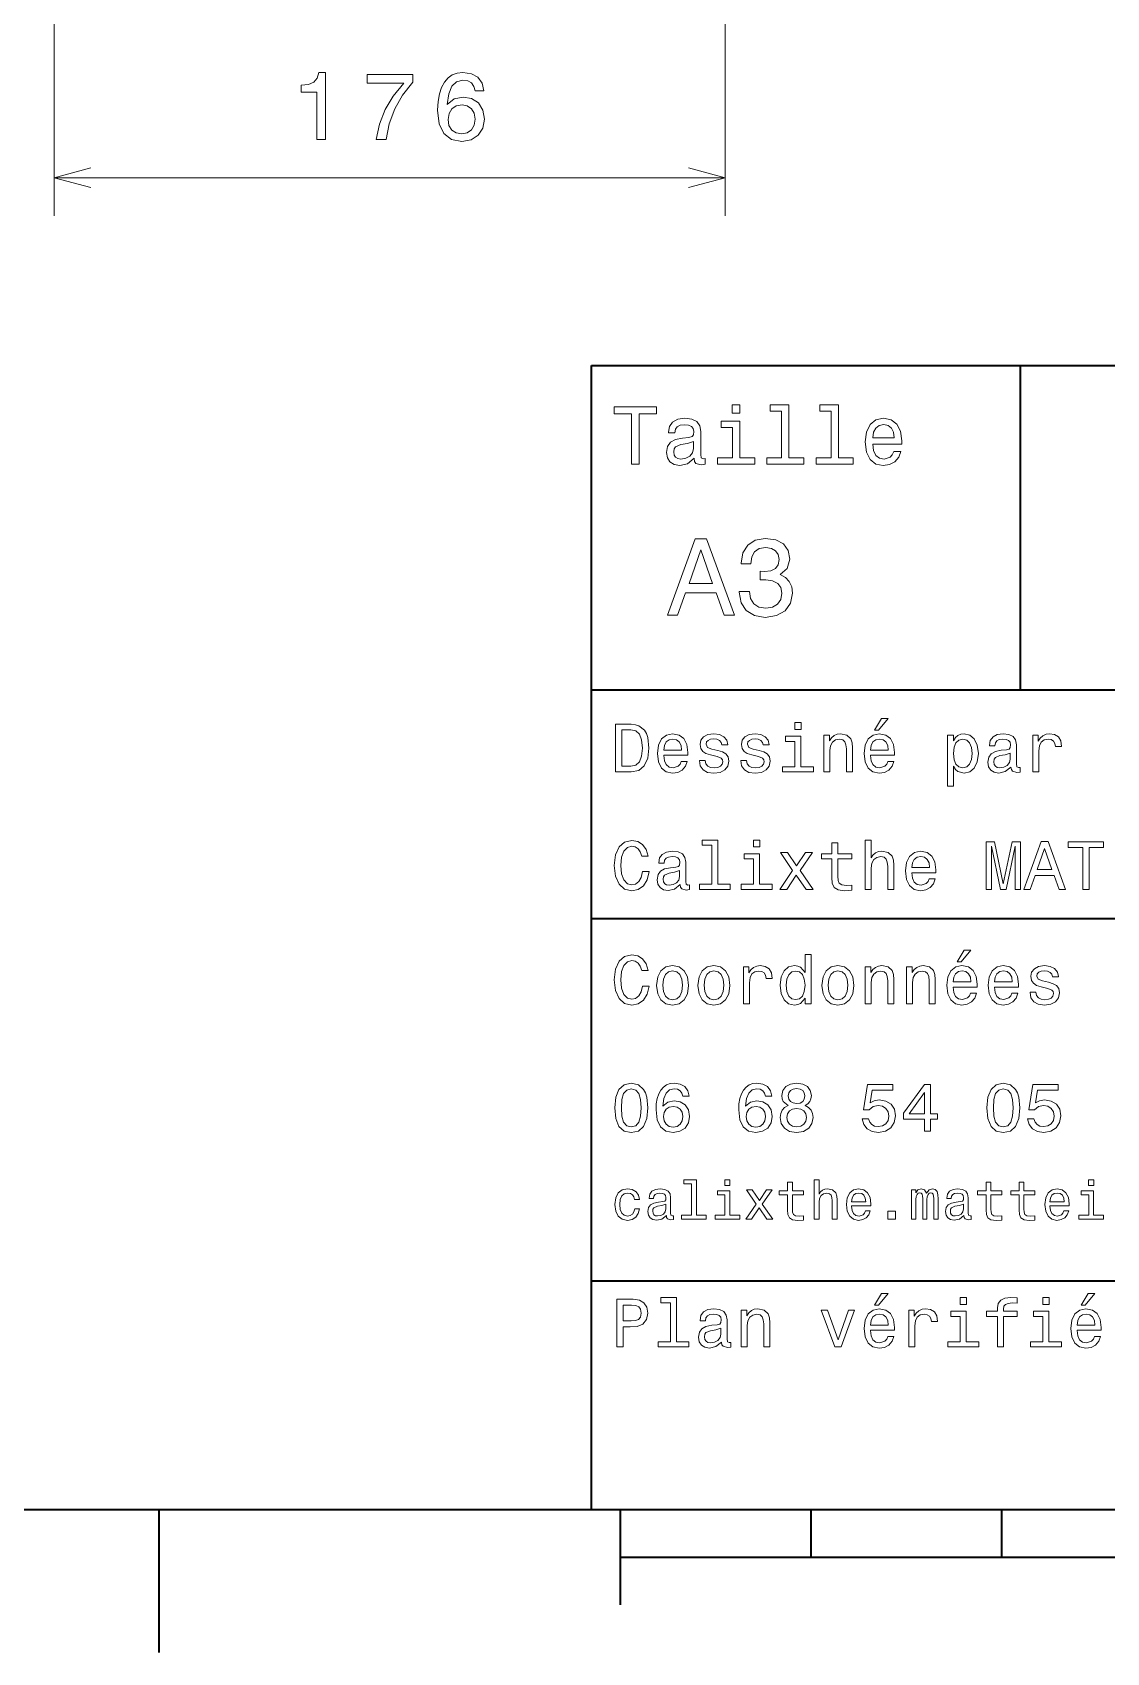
# Model space of a CAD drawing. Extents: x 0 to 297, y 0 to 420.
# Drawn here: x 67.7 to 124, y 2.5 to 87.5 of the extents above; entities that cross this region are included whole.
import ezdxf

# ---------------------------------------------------------------- set-up
doc = ezdxf.new("R2010")
doc.units = 0

msp = doc.modelspace()

# ---------------------------------------------------------------- linework, layer by layer
at = {"color": 7, "lineweight": 13}
for p, q in [((104.012192, 151.8918), (104.012192, 77.854385)), ((68.803772, 149.400085), (68.803772, 77.854385)), ((104.012192, 79.854385), (68.803772, 79.854385))]:
    msp.add_line(p, q, dxfattribs=at)
at = {"color": 7, "lineweight": 35}
for p, q in [((97, 10), (97, 70)), ((97, 70), (287, 70)), ((97, 53), (162, 53)), ((97, 41), (162, 41)), ((97, 22), (162, 22)), ((10, 10), (287, 10)), ((97, 10), (287, 10)), ((98.5, 7.5), (198.5, 7.5))]:
    msp.add_line(p, q, dxfattribs=at)
at = {"color": 7, "lineweight": 35, "ltscale": 0.425}
msp.add_line((119.5, 53), (119.5, 70), dxfattribs=at)
at = {"color": 7, "lineweight": 35, "ltscale": 0.1875}
msp.add_line((74.300003, 10), (74.300003, 2.5), dxfattribs=at)
at = {"color": 7, "lineweight": 35, "ltscale": 0.125}
msp.add_line((98.5, 10), (98.5, 5), dxfattribs=at)
at = {"color": 7, "lineweight": 35, "ltscale": 0.0625}
for p, q in [((108.5, 10), (108.5, 7.5)), ((118.5, 10), (118.5, 7.5))]:
    msp.add_line(p, q, dxfattribs=at)
at = {"color": 7, "lineweight": 13}
for points in [[(82.581184, 81.854385), (83.040115, 81.854385), (83.040115, 85.379601), (82.697182, 85.379601), (82.6064, 85.07196), (82.424843, 84.865196), (82.147469, 84.744156), (81.764183, 84.703812), (81.764183, 84.345741), (82.581184, 84.345741)], [(85.706978, 81.854385), (86.216347, 81.854385), (86.382767, 82.686516), (86.675278, 83.463173), (87.088821, 84.184349), (87.628448, 84.860146), (87.628448, 85.27874), (85.227867, 85.27874), (85.227867, 84.819801), (87.144295, 84.819801), (86.589539, 84.138969), (86.170952, 83.427872), (85.878448, 82.671387)], [(91.354385, 84.411301), (91.25856, 84.819801), (91.036659, 85.122398), (90.693718, 85.314041), (90.249916, 85.379601), (89.95237, 85.344292), (89.69516, 85.248474), (89.468216, 85.092133), (89.276573, 84.870232), (89.125275, 84.592857), (89.01432, 84.254959), (88.943718, 83.856544), (88.923546, 83.4077), (89.004234, 82.691559), (89.251358, 82.172112), (89.649773, 81.859428), (90.194443, 81.753517), (90.683632, 81.844292), (91.056831, 82.081329), (91.298904, 82.454529), (91.384644, 82.928589), (91.298904, 83.4077), (91.066917, 83.775856), (90.708847, 84.007843), (90.265045, 84.088531), (89.785942, 83.987663), (89.427872, 83.700203), (89.503517, 84.254959), (89.664902, 84.653374), (89.912018, 84.890404), (90.254959, 84.9711), (90.507118, 84.930748), (90.698761, 84.824844), (90.824844, 84.648331), (90.890404, 84.411301)], [(90.895447, 82.923546), (90.839973, 82.605827), (90.698761, 82.363754), (90.471817, 82.202362), (90.1894, 82.151939), (89.891846, 82.202362), (89.664902, 82.358704), (89.518646, 82.600784), (89.473259, 82.91851), (89.523689, 83.231186), (89.664902, 83.468216), (89.896889, 83.619514), (90.209572, 83.674988), (90.481903, 83.619514), (90.698761, 83.473259), (90.839973, 83.236229)], [(99.102303, 64.837173), (99.5, 64.837173), (99.5, 67.47406), (100.407784, 67.47406), (100.407784, 67.837173), (98.190201, 67.837173), (98.190201, 67.47406), (99.102303, 67.47406)], [(102.387611, 65.139771), (102.387611, 65.126801), (102.409225, 64.979828), (102.47406, 64.876076), (102.746399, 64.793945), (102.958214, 64.828529), (102.958214, 65.122475), (102.867432, 65.109505), (102.746399, 65.165703), (102.724785, 65.338615), (102.724785, 66.540344), (102.672913, 66.84726), (102.521614, 67.0634), (102.257927, 67.193085), (101.886169, 67.240631), (101.523056, 67.188759), (101.255043, 67.041786), (101.086456, 66.812675), (101.030258, 66.510086), (101.030258, 66.484146), (101.371758, 66.484146), (101.402016, 66.665703), (101.497116, 66.795387), (101.65274, 66.873199), (101.873199, 66.903458), (102.085014, 66.881844), (102.236313, 66.817001), (102.327087, 66.704605), (102.357346, 66.548988), (102.340057, 66.367432), (102.270897, 66.276657), (102.097984, 66.233429), (101.773773, 66.198845), (101.402016, 66.121033), (101.138329, 65.982704), (100.982712, 65.766571), (100.935158, 65.446686), (100.978386, 65.161385), (101.112389, 64.949562), (101.328529, 64.815559), (101.626801, 64.768013), (102.028816, 64.858788)], [(104.786743, 67.940918), (104.384727, 67.940918), (104.384727, 67.508644), (104.786743, 67.508644)], [(106.969742, 67.621033), (106.969742, 65.157059), (106.187317, 65.157059), (106.187317, 64.837173), (108.128242, 64.837173), (108.128242, 65.157059), (107.350143, 65.157059), (107.350143, 67.940918), (106.373199, 67.940918), (106.373199, 67.621033)], [(109.572044, 67.621033), (109.572044, 65.157059), (108.789627, 65.157059), (108.789627, 64.837173), (110.730545, 64.837173), (110.730545, 65.157059), (109.952454, 65.157059), (109.952454, 67.940918), (108.975502, 67.940918), (108.975502, 67.621033)], [(111.750717, 65.887604), (113.272339, 65.887604), (113.276657, 66.064842), (113.207497, 66.561958), (113.017288, 66.933716), (112.714699, 67.158501), (112.312683, 67.240631), (111.919312, 67.154175), (111.616714, 66.912102), (111.422188, 66.51873), (111.353027, 66), (111.41787, 65.4683), (111.612396, 65.079247), (111.91066, 64.837173), (112.299713, 64.755043), (112.636887, 64.811234), (112.913544, 64.958214), (113.116714, 65.191643), (113.233429, 65.502876), (112.857346, 65.502876), (112.779541, 65.329971), (112.667145, 65.200287), (112.34726, 65.096542), (112.100868, 65.144089), (111.914986, 65.295387), (111.793945, 65.541786), (111.750717, 65.874634)], [(104.773773, 65.157059), (104.773773, 67.080688), (103.796829, 67.080688), (103.796829, 66.756485), (104.393372, 66.756485), (104.393372, 65.157059), (103.615273, 65.157059), (103.615273, 64.837173), (105.560516, 64.837173), (105.560516, 65.157059)], [(111.750717, 66.207489), (111.798271, 66.50576), (111.914986, 66.726219), (112.092216, 66.860229), (112.325653, 66.907776), (112.554756, 66.860229), (112.731987, 66.726219), (112.840057, 66.50576), (112.878967, 66.207489)], [(102.344383, 65.649857), (102.292511, 65.425072), (102.154182, 65.252159), (101.946686, 65.139771), (101.691643, 65.100861), (101.527374, 65.122475), (101.41066, 65.191643), (101.337173, 65.312675), (101.315559, 65.481262), (101.332855, 65.632561), (101.402016, 65.740631), (101.678673, 65.861671), (102.028816, 65.913544), (102.344383, 66.017288)], [(100.982712, 56.9049), (101.51297, 56.9049), (101.933716, 58.080692), (103.530258, 58.080692), (103.951012, 56.9049), (104.492798, 56.9049), (103.028816, 60.910664), (102.440926, 60.910664)], [(104.752159, 58.161385), (104.752159, 58.121037), (104.844383, 57.567722), (105.115273, 57.152737), (105.541786, 56.887608), (106.106628, 56.789627), (106.706055, 56.887608), (107.155617, 57.141212), (107.443802, 57.54467), (107.547546, 58.0634), (107.501442, 58.403458), (107.374641, 58.680115), (107.167145, 58.893372), (106.890488, 59.048992), (107.265129, 59.360229), (107.397697, 59.855907), (107.311241, 60.305477), (107.0634, 60.645535), (106.659943, 60.858791), (106.106628, 60.933716), (105.587898, 60.841499), (105.190201, 60.587898), (104.930832, 60.184437), (104.844383, 59.648415), (104.844383, 59.60807), (105.357346, 59.60807), (105.403458, 59.976944), (105.553314, 60.242077), (105.795387, 60.403458), (106.135445, 60.461094), (106.435158, 60.414986), (106.654175, 60.293949), (106.786743, 60.097984), (106.838615, 59.832855), (106.786743, 59.550434), (106.648415, 59.360229), (106.406342, 59.244957), (106.077812, 59.210377), (105.853027, 59.216141), (105.853027, 58.760807), (106.135445, 58.772335), (106.498558, 58.720463), (106.769455, 58.582134), (106.930832, 58.357349), (106.988472, 58.0634), (106.925072, 57.729107), (106.757927, 57.48127), (106.492798, 57.325649), (106.141212, 57.273777), (105.778099, 57.331413), (105.51297, 57.504322), (105.345825, 57.780979), (105.282417, 58.161385)], [(102.118156, 58.570606), (102.734871, 60.334293), (103.351585, 58.570606)], [(99.080688, 51.190563), (98.248558, 51.190563), (98.248558, 48.690563), (99.080688, 48.690563), (99.473343, 48.769814), (99.765129, 49.011169), (99.945244, 49.40382), (100.010086, 49.940563), (99.952446, 50.488113), (99.880402, 50.70425), (99.779541, 50.877163), (99.487755, 51.111313), (99.296829, 51.168949)], [(107.992798, 51.27702), (107.657784, 51.27702), (107.657784, 50.916786), (107.992798, 50.916786)], [(111.84726, 50.88797), (112.059799, 50.88797), (112.560516, 51.500362), (112.207489, 51.500362)], [(99.055473, 50.891571), (99.329254, 50.837536), (99.516571, 50.671829), (99.628242, 50.376442), (99.664268, 49.940563), (99.624641, 49.519093), (99.51297, 49.223705), (99.322044, 49.047192), (99.055473, 48.989555), (98.583572, 48.989555), (98.583572, 50.891571)], [(100.784584, 49.565922), (102.052597, 49.565922), (102.056198, 49.713619), (101.998558, 50.127884), (101.840057, 50.437683), (101.587898, 50.625), (101.252884, 50.693443), (100.925072, 50.621399), (100.672913, 50.41967), (100.510803, 50.091862), (100.453171, 49.659584), (100.507202, 49.216499), (100.669312, 48.892292), (100.91787, 48.690563), (101.242073, 48.62212), (101.523056, 48.668949), (101.753601, 48.791428), (101.922913, 48.98595), (102.020172, 49.245319), (101.706772, 49.245319), (101.64193, 49.101227), (101.548271, 48.993156), (101.2817, 48.9067), (101.07637, 48.946327), (100.921471, 49.072407), (100.820602, 49.27774), (100.784584, 49.555115)], [(100.784584, 49.832493), (100.824211, 50.081055), (100.921471, 50.264771), (101.069168, 50.376442), (101.263687, 50.416069), (101.454613, 50.376442), (101.602303, 50.264771), (101.69236, 50.081055), (101.724785, 49.832493)], [(103.623199, 49.818085), (103.317001, 49.890129), (103.090057, 49.972984), (103.014412, 50.142292), (103.036026, 50.261169), (103.111671, 50.347622), (103.234146, 50.401657), (103.41066, 50.423271), (103.579971, 50.401657), (103.713257, 50.336815), (103.799713, 50.239555), (103.835732, 50.109871), (104.145531, 50.109871), (104.145531, 50.117077), (104.091499, 50.351227), (103.943802, 50.534943), (103.713257, 50.650219), (103.41066, 50.693443), (103.104469, 50.650219), (102.881126, 50.531342), (102.740631, 50.354828), (102.697403, 50.131485), (102.729828, 49.915348), (102.830688, 49.76405), (102.996399, 49.655983), (103.237755, 49.580334), (103.590775, 49.493877), (103.806915, 49.40382), (103.864555, 49.331772), (103.886169, 49.223705), (103.853745, 49.09042), (103.767288, 48.989555), (103.626801, 48.924713), (103.439484, 48.903099), (103.241356, 48.924713), (103.09726, 49.000362), (103, 49.122841), (102.960373, 49.292149), (102.654175, 49.292149), (102.704613, 49.003963), (102.852303, 48.795029), (103.086456, 48.668949), (103.41066, 48.62212), (103.749283, 48.668949), (103.997841, 48.795029), (104.149139, 48.996758), (104.203171, 49.259727), (104.163544, 49.486671), (104.051872, 49.641571), (103.868156, 49.742435)], [(105.791786, 49.818085), (105.485588, 49.890129), (105.258644, 49.972984), (105.182999, 50.142292), (105.204613, 50.261169), (105.280258, 50.347622), (105.40274, 50.401657), (105.579254, 50.423271), (105.748558, 50.401657), (105.881844, 50.336815), (105.9683, 50.239555), (106.004326, 50.109871), (106.314117, 50.109871), (106.314117, 50.117077), (106.260086, 50.351227), (106.112396, 50.534943), (105.881844, 50.650219), (105.579254, 50.693443), (105.273056, 50.650219), (105.049713, 50.531342), (104.909225, 50.354828), (104.865997, 50.131485), (104.898415, 49.915348), (104.999283, 49.76405), (105.164986, 49.655983), (105.406342, 49.580334), (105.759369, 49.493877), (105.975502, 49.40382), (106.033142, 49.331772), (106.054756, 49.223705), (106.022339, 49.09042), (105.935883, 48.989555), (105.795387, 48.924713), (105.60807, 48.903099), (105.409943, 48.924713), (105.265854, 49.000362), (105.168587, 49.122841), (105.12896, 49.292149), (104.822769, 49.292149), (104.873199, 49.003963), (105.020897, 48.795029), (105.255043, 48.668949), (105.579254, 48.62212), (105.91787, 48.668949), (106.166428, 48.795029), (106.317726, 48.996758), (106.371758, 49.259727), (106.33213, 49.486671), (106.220459, 49.641571), (106.036743, 49.742435)], [(107.981987, 48.957134), (107.981987, 50.560158), (107.16787, 50.560158), (107.16787, 50.289986), (107.664986, 50.289986), (107.664986, 48.957134), (107.016571, 48.957134), (107.016571, 48.690563), (108.637611, 48.690563), (108.637611, 48.957134)], [(109.181557, 48.690563), (109.498558, 48.690563), (109.498558, 49.807278), (109.530983, 50.063042), (109.635445, 50.250362), (109.797546, 50.365635), (110.013687, 50.408863), (110.1866, 50.372841), (110.29467, 50.275578), (110.348701, 50.113472), (110.366714, 49.897335), (110.366714, 48.690563), (110.683716, 48.690563), (110.683716, 49.962177), (110.669312, 50.217941), (110.604469, 50.430477), (110.39193, 50.625), (110.060516, 50.693443), (109.876801, 50.668228), (109.721901, 50.599785), (109.588615, 50.484512), (109.484146, 50.329613), (109.484146, 50.625), (109.181557, 50.625)], [(111.627518, 49.565922), (112.895531, 49.565922), (112.899132, 49.713619), (112.841499, 50.127884), (112.682999, 50.437683), (112.430832, 50.625), (112.095825, 50.693443), (111.768013, 50.621399), (111.515854, 50.41967), (111.353745, 50.091862), (111.296112, 49.659584), (111.350143, 49.216499), (111.512245, 48.892292), (111.760803, 48.690563), (112.085014, 48.62212), (112.365997, 48.668949), (112.596542, 48.791428), (112.765854, 48.98595), (112.863113, 49.245319), (112.549713, 49.245319), (112.484871, 49.101227), (112.391212, 48.993156), (112.124641, 48.9067), (111.919312, 48.946327), (111.764412, 49.072407), (111.663544, 49.27774), (111.627518, 49.555115)], [(111.627518, 49.832493), (111.667145, 50.081055), (111.764412, 50.264771), (111.912102, 50.376442), (112.106628, 50.416069), (112.297546, 50.376442), (112.445244, 50.264771), (112.535301, 50.081055), (112.567726, 49.832493)], [(115.986313, 50.326012), (115.986313, 50.625), (115.669312, 50.625), (115.669312, 47.941284), (115.986313, 47.941284), (115.986313, 48.98595), (116.097984, 48.816643), (116.22406, 48.704971), (116.541069, 48.62212), (116.843658, 48.690563), (117.081413, 48.895893), (117.236313, 49.2201), (117.293945, 49.659584), (117.236313, 50.095463), (117.081413, 50.41967), (116.843658, 50.621399), (116.541069, 50.693443), (116.368156, 50.671829), (116.220459, 50.603386), (116.094383, 50.488113)], [(116.48703, 48.9067), (116.274498, 48.953533), (116.119598, 49.097622), (116.022339, 49.331772), (115.989914, 49.659584), (116.022339, 49.983791), (116.119598, 50.217941), (116.274498, 50.358429), (116.48703, 50.408863), (116.681557, 50.358429), (116.836456, 50.21434), (116.933716, 49.98019), (116.969742, 49.659584), (116.933716, 49.335377), (116.836456, 49.097622), (116.681557, 48.953533)], [(119.005043, 48.942726), (119.005043, 48.931919), (119.023056, 48.809441), (119.077087, 48.722984), (119.304031, 48.654541), (119.480545, 48.683357), (119.480545, 48.928314), (119.4049, 48.917507), (119.304031, 48.96434), (119.286026, 49.108429), (119.286026, 50.109871), (119.242798, 50.365635), (119.116714, 50.54575), (118.896973, 50.65382), (118.587173, 50.693443), (118.284584, 50.650219), (118.061241, 50.52774), (117.920746, 50.336815), (117.873917, 50.084656), (117.873917, 50.063042), (118.158501, 50.063042), (118.183716, 50.21434), (118.26297, 50.322407), (118.392654, 50.387249), (118.57637, 50.412464), (118.752884, 50.394455), (118.878967, 50.34042), (118.954613, 50.246758), (118.979828, 50.117077), (118.965416, 49.965778), (118.907784, 49.890129), (118.763687, 49.854107), (118.493515, 49.825291), (118.183716, 49.760448), (117.963974, 49.645176), (117.834297, 49.465057), (117.79467, 49.19849), (117.830688, 48.960735), (117.942368, 48.784222), (118.122482, 48.67255), (118.37104, 48.632927), (118.706055, 48.708576)], [(120.143372, 48.690563), (120.460373, 48.690563), (120.460373, 49.796471), (120.492798, 50.063042), (120.590057, 50.253963), (120.748558, 50.369236), (120.961098, 50.408863), (121.119598, 50.383648), (121.238472, 50.3116), (121.310516, 50.189121), (121.335739, 50.023415), (121.656342, 50.023415), (121.613113, 50.315205), (121.49424, 50.524136), (121.296112, 50.650219), (121.02594, 50.693443), (120.842224, 50.664627), (120.683716, 50.592579), (120.543228, 50.4701), (120.431557, 50.304398), (120.431557, 50.625), (120.143372, 50.625)], [(118.969025, 49.367798), (118.925797, 49.180477), (118.810516, 49.036385), (118.637611, 48.942726), (118.425072, 48.910305), (118.288185, 48.928314), (118.190926, 48.98595), (118.129684, 49.086815), (118.111671, 49.227306), (118.126083, 49.353386), (118.183716, 49.443443), (118.414268, 49.544312), (118.706055, 49.587536), (118.969025, 49.673992)], [(99.66787, 43.460373), (99.595818, 43.15778), (99.476944, 42.941643), (99.311241, 42.808357), (99.116714, 42.765129), (98.882568, 42.829971), (98.698845, 43.024494), (98.57637, 43.341499), (98.536743, 43.780979), (98.57637, 44.216858), (98.695244, 44.537464), (98.87896, 44.731987), (99.116714, 44.80043), (99.289627, 44.764408), (99.437317, 44.663544), (99.552597, 44.501442), (99.631844, 44.278099), (99.97406, 44.278099), (99.865997, 44.620316), (99.678673, 44.879681), (99.422913, 45.041786), (99.116714, 45.099422), (98.734871, 45.009365), (98.443085, 44.757202), (98.25576, 44.342937), (98.190926, 43.780979), (98.25576, 43.219021), (98.443085, 42.804756), (98.734871, 42.548992), (99.116714, 42.462536), (99.451729, 42.530979), (99.721901, 42.721901), (99.912827, 43.035301), (100.013687, 43.460373)], [(103.306198, 44.850864), (103.306198, 42.79755), (102.654175, 42.79755), (102.654175, 42.530979), (104.271614, 42.530979), (104.271614, 42.79755), (103.623199, 42.79755), (103.623199, 45.117435), (102.809074, 45.117435), (102.809074, 44.850864)], [(105.824211, 45.117435), (105.489197, 45.117435), (105.489197, 44.757202), (105.824211, 44.757202)], [(111.350143, 42.530979), (111.667145, 42.530979), (111.667145, 43.647694), (111.69957, 43.903458), (111.804031, 44.090778), (111.966141, 44.206051), (112.182274, 44.249279), (112.355186, 44.213257), (112.463257, 44.115993), (112.517288, 43.953888), (112.535301, 43.737751), (112.535301, 42.530979), (112.852303, 42.530979), (112.852303, 43.802593), (112.837898, 44.058357), (112.773056, 44.270893), (112.560516, 44.465416), (112.229103, 44.533859), (112.048988, 44.508644), (111.894089, 44.440201), (111.764412, 44.33213), (111.667145, 44.184437), (111.667145, 45.117435), (111.350143, 45.117435)], [(101.656342, 42.783142), (101.656342, 42.772335), (101.674355, 42.649857), (101.728386, 42.5634), (101.95533, 42.494957), (102.131844, 42.523773), (102.131844, 42.76873), (102.056198, 42.757923), (101.95533, 42.804756), (101.937317, 42.948845), (101.937317, 43.950287), (101.894089, 44.206051), (101.768013, 44.386166), (101.548271, 44.494236), (101.238472, 44.533859), (100.935883, 44.490635), (100.71254, 44.368156), (100.572044, 44.177231), (100.525215, 43.925072), (100.525215, 43.903458), (100.809799, 43.903458), (100.835014, 44.054756), (100.914268, 44.162823), (101.043945, 44.227665), (101.227669, 44.25288), (101.404175, 44.234871), (101.530258, 44.180836), (101.605911, 44.087173), (101.631126, 43.957493), (101.616714, 43.806194), (101.559074, 43.730545), (101.414986, 43.694523), (101.144814, 43.665707), (100.835014, 43.600864), (100.615273, 43.485592), (100.485588, 43.305473), (100.445969, 43.038906), (100.481987, 42.801151), (100.593658, 42.624638), (100.773773, 42.512966), (101.022331, 42.473343), (101.357346, 42.548992)], [(105.8134, 42.79755), (105.8134, 44.400574), (104.999283, 44.400574), (104.999283, 44.130402), (105.496399, 44.130402), (105.496399, 42.79755), (104.847984, 42.79755), (104.847984, 42.530979), (106.469025, 42.530979), (106.469025, 42.79755)], [(107.243515, 42.530979), (107.740631, 43.283859), (108.252159, 42.530979), (108.634003, 42.530979), (107.94236, 43.528816), (108.594383, 44.465416), (108.226944, 44.465416), (107.755043, 43.762966), (107.283142, 44.465416), (106.908501, 44.465416), (107.549713, 43.525215), (106.872482, 42.530979)], [(109.606628, 44.130402), (109.606628, 43.161381), (109.628242, 42.84798), (109.729111, 42.631844), (109.930832, 42.505764), (110.273056, 42.462536), (110.647697, 42.480545), (110.647697, 42.754322), (110.373917, 42.732708), (110.125359, 42.761528), (109.992073, 42.851585), (109.934441, 43.00288), (109.92363, 43.215416), (109.92363, 44.130402), (110.647697, 44.130402), (110.647697, 44.400574), (109.92363, 44.400574), (109.92363, 44.966137), (109.606628, 44.966137), (109.606628, 44.400574), (109.059074, 44.400574), (109.059074, 44.130402)], [(113.796112, 43.406338), (115.064117, 43.406338), (115.067719, 43.554035), (115.010086, 43.9683), (114.851585, 44.278099), (114.599426, 44.465416), (114.264404, 44.533859), (113.9366, 44.461815), (113.684441, 44.260086), (113.522331, 43.932278), (113.464699, 43.5), (113.51873, 43.056915), (113.680832, 42.732708), (113.929398, 42.530979), (114.253601, 42.462536), (114.534584, 42.509365), (114.765129, 42.631844), (114.934433, 42.826366), (115.0317, 43.085735), (114.7183, 43.085735), (114.653458, 42.941643), (114.559799, 42.833572), (114.293228, 42.747116), (114.087898, 42.786743), (113.932999, 42.912823), (113.83213, 43.118156), (113.796112, 43.395531)], [(113.796112, 43.672909), (113.835732, 43.921471), (113.932999, 44.105186), (114.080688, 44.216858), (114.275215, 44.256485), (114.466141, 44.216858), (114.613831, 44.105186), (114.703888, 43.921471), (114.736313, 43.672909)], [(117.701012, 42.530979), (117.978386, 42.530979), (117.978386, 44.80043), (118.446686, 42.530979), (118.756485, 42.530979), (119.221184, 44.80043), (119.221184, 42.530979), (119.502167, 42.530979), (119.502167, 45.030979), (119.062683, 45.030979), (118.601585, 42.826366), (118.144089, 45.030979), (117.701012, 45.030979)], [(119.675072, 42.530979), (120.006485, 42.530979), (120.269455, 43.26585), (121.267288, 43.26585), (121.530258, 42.530979), (121.868881, 42.530979), (120.953888, 45.03458), (120.586456, 45.03458)], [(120.384727, 43.572044), (120.770172, 44.674351), (121.155624, 43.572044)], [(122.773056, 42.530979), (123.104469, 42.530979), (123.104469, 44.728386), (123.860954, 44.728386), (123.860954, 45.030979), (122.01297, 45.030979), (122.01297, 44.728386), (122.773056, 44.728386)], [(101.620316, 43.208214), (101.577087, 43.020893), (101.461815, 42.876801), (101.288902, 42.783142), (101.07637, 42.750721), (100.939484, 42.76873), (100.842216, 42.826366), (100.780983, 42.927231), (100.76297, 43.067722), (100.777374, 43.193802), (100.835014, 43.283859), (101.065559, 43.384727), (101.357346, 43.427952), (101.620316, 43.514408)], [(99.66787, 37.460373), (99.595818, 37.15778), (99.476944, 36.941643), (99.311241, 36.808357), (99.116714, 36.765129), (98.882568, 36.829971), (98.698845, 37.024494), (98.57637, 37.341499), (98.536743, 37.780979), (98.57637, 38.216858), (98.695244, 38.537464), (98.87896, 38.731987), (99.116714, 38.80043), (99.289627, 38.764408), (99.437317, 38.663544), (99.552597, 38.501442), (99.631844, 38.278099), (99.97406, 38.278099), (99.865997, 38.620316), (99.678673, 38.879681), (99.422913, 39.041786), (99.116714, 39.099422), (98.734871, 39.009365), (98.443085, 38.757202), (98.25576, 38.342937), (98.190926, 37.780979), (98.25576, 37.219021), (98.443085, 36.804756), (98.734871, 36.548992), (99.116714, 36.462536), (99.451729, 36.530979), (99.721901, 36.721901), (99.912827, 37.035301), (100.013687, 37.460373)], [(108.201729, 36.829971), (108.201729, 36.530979), (108.51873, 36.530979), (108.51873, 39.117435), (108.20533, 39.117435), (108.20533, 38.170029), (107.963974, 38.443802), (107.816284, 38.508644), (107.646973, 38.533859), (107.340775, 38.461815), (107.103027, 38.260086), (106.948128, 37.935879), (106.894089, 37.5), (106.948128, 37.064121), (107.103027, 36.736309), (107.340775, 36.530979), (107.646973, 36.462536), (107.816284, 36.487751), (107.967575, 36.552593)], [(116.184441, 38.728386), (116.396973, 38.728386), (116.897697, 39.340778), (116.54467, 39.340778)], [(100.413544, 37.496399), (100.471184, 37.056915), (100.636887, 36.732708), (100.899857, 36.530979), (101.252884, 36.462536), (101.602303, 36.530979), (101.865273, 36.729107), (102.030983, 37.053314), (102.092216, 37.496399), (102.030983, 37.935879), (101.865273, 38.263687), (101.602303, 38.461815), (101.252884, 38.533859), (100.899857, 38.461815), (100.636887, 38.260086), (100.471184, 37.935879)], [(100.737755, 37.5), (100.770172, 37.824207), (100.87104, 38.058357), (101.033142, 38.20245), (101.252884, 38.25288), (101.469017, 38.20245), (101.631126, 38.061958), (101.731987, 37.824207), (101.768013, 37.5), (101.731987, 37.172188), (101.631126, 36.934437), (101.469017, 36.790344), (101.252884, 36.743515), (101.033142, 36.790344), (100.87104, 36.934437), (100.770172, 37.172188)], [(102.58213, 37.496399), (102.639771, 37.056915), (102.805473, 36.732708), (103.068443, 36.530979), (103.421471, 36.462536), (103.770897, 36.530979), (104.033859, 36.729107), (104.19957, 37.053314), (104.260803, 37.496399), (104.19957, 37.935879), (104.033859, 38.263687), (103.770897, 38.461815), (103.421471, 38.533859), (103.068443, 38.461815), (102.805473, 38.260086), (102.639771, 37.935879)], [(102.906342, 37.5), (102.938759, 37.824207), (103.039627, 38.058357), (103.201729, 38.20245), (103.421471, 38.25288), (103.637611, 38.20245), (103.799713, 38.061958), (103.900574, 37.824207), (103.9366, 37.5), (103.900574, 37.172188), (103.799713, 36.934437), (103.637611, 36.790344), (103.421471, 36.743515), (103.201729, 36.790344), (103.039627, 36.934437), (102.938759, 37.172188)], [(104.963257, 36.530979), (105.280258, 36.530979), (105.280258, 37.636887), (105.312683, 37.903458), (105.409943, 38.094379), (105.568443, 38.209652), (105.780983, 38.249279), (105.939484, 38.224064), (106.058357, 38.152016), (106.130402, 38.029537), (106.155617, 37.863831), (106.476227, 37.863831), (106.432999, 38.155621), (106.314117, 38.364552), (106.115997, 38.490635), (105.845825, 38.533859), (105.662102, 38.505043), (105.503601, 38.432995), (105.363113, 38.310516), (105.251442, 38.144814), (105.251442, 38.465416), (104.963257, 38.465416)], [(107.701012, 38.249279), (107.909943, 38.198845), (108.068443, 38.058357), (108.162102, 37.824207), (108.198128, 37.5), (108.162102, 37.172188), (108.068443, 36.938038), (107.909943, 36.793949), (107.701012, 36.747116), (107.502884, 36.793949), (107.351585, 36.938038), (107.250717, 37.175793), (107.2183, 37.5), (107.250717, 37.820606), (107.351585, 38.054756), (107.502884, 38.198845)], [(109.087898, 37.496399), (109.145531, 37.056915), (109.311241, 36.732708), (109.574203, 36.530979), (109.927231, 36.462536), (110.276657, 36.530979), (110.539627, 36.729107), (110.70533, 37.053314), (110.766571, 37.496399), (110.70533, 37.935879), (110.539627, 38.263687), (110.276657, 38.461815), (109.927231, 38.533859), (109.574203, 38.461815), (109.311241, 38.260086), (109.145531, 37.935879)], [(109.412102, 37.5), (109.444527, 37.824207), (109.545387, 38.058357), (109.707489, 38.20245), (109.927231, 38.25288), (110.143372, 38.20245), (110.305473, 38.061958), (110.406342, 37.824207), (110.44236, 37.5), (110.406342, 37.172188), (110.305473, 36.934437), (110.143372, 36.790344), (109.927231, 36.743515), (109.707489, 36.790344), (109.545387, 36.934437), (109.444527, 37.172188)], [(111.350143, 36.530979), (111.667145, 36.530979), (111.667145, 37.647694), (111.69957, 37.903458), (111.804031, 38.090778), (111.966141, 38.206051), (112.182274, 38.249279), (112.355186, 38.213257), (112.463257, 38.115993), (112.517288, 37.953888), (112.535301, 37.737751), (112.535301, 36.530979), (112.852303, 36.530979), (112.852303, 37.802593), (112.837898, 38.058357), (112.773056, 38.270893), (112.560516, 38.465416), (112.229103, 38.533859), (112.045387, 38.508644), (111.890488, 38.440201), (111.757202, 38.324928), (111.65274, 38.170029), (111.65274, 38.465416), (111.350143, 38.465416)], [(113.51873, 36.530979), (113.835732, 36.530979), (113.835732, 37.647694), (113.868156, 37.903458), (113.972626, 38.090778), (114.134727, 38.206051), (114.350861, 38.249279), (114.523773, 38.213257), (114.631844, 38.115993), (114.685883, 37.953888), (114.703888, 37.737751), (114.703888, 36.530979), (115.020889, 36.530979), (115.020889, 37.802593), (115.006485, 38.058357), (114.941643, 38.270893), (114.729111, 38.465416), (114.39769, 38.533859), (114.213974, 38.508644), (114.059082, 38.440201), (113.925789, 38.324928), (113.821327, 38.170029), (113.821327, 38.465416), (113.51873, 38.465416)], [(115.964699, 37.406338), (117.232712, 37.406338), (117.236313, 37.554035), (117.178673, 37.9683), (117.020172, 38.278099), (116.768013, 38.465416), (116.432999, 38.533859), (116.105186, 38.461815), (115.853027, 38.260086), (115.690918, 37.932278), (115.633286, 37.5), (115.687317, 37.056915), (115.849426, 36.732708), (116.097984, 36.530979), (116.422188, 36.462536), (116.703171, 36.509365), (116.933716, 36.631844), (117.103027, 36.826366), (117.200287, 37.085735), (116.886887, 37.085735), (116.822044, 36.941643), (116.728386, 36.833572), (116.461815, 36.747116), (116.256485, 36.786743), (116.101585, 36.912823), (116.000717, 37.118156), (115.964699, 37.395531)], [(115.964699, 37.672909), (116.004318, 37.921471), (116.101585, 38.105186), (116.249283, 38.216858), (116.443802, 38.256485), (116.634727, 38.216858), (116.782425, 38.105186), (116.872482, 37.921471), (116.9049, 37.672909)], [(118.133286, 37.406338), (119.401299, 37.406338), (119.4049, 37.554035), (119.34726, 37.9683), (119.188766, 38.278099), (118.9366, 38.465416), (118.601585, 38.533859), (118.273773, 38.461815), (118.021614, 38.260086), (117.859512, 37.932278), (117.801872, 37.5), (117.855911, 37.056915), (118.018013, 36.732708), (118.266571, 36.530979), (118.590775, 36.462536), (118.871758, 36.509365), (119.10231, 36.631844), (119.271614, 36.826366), (119.368881, 37.085735), (119.055481, 37.085735), (118.990631, 36.941643), (118.896973, 36.833572), (118.630402, 36.747116), (118.425072, 36.786743), (118.270172, 36.912823), (118.169312, 37.118156), (118.133286, 37.395531)], [(118.133286, 37.672909), (118.172913, 37.921471), (118.270172, 38.105186), (118.41787, 38.216858), (118.612396, 38.256485), (118.803314, 38.216858), (118.951012, 38.105186), (119.041069, 37.921471), (119.073486, 37.672909)], [(120.971901, 37.658501), (120.66571, 37.730545), (120.438766, 37.8134), (120.363113, 37.982708), (120.384727, 38.101585), (120.460373, 38.188038), (120.582855, 38.242073), (120.759369, 38.263687), (120.92868, 38.242073), (121.061966, 38.177231), (121.148415, 38.079971), (121.184441, 37.950287), (121.49424, 37.950287), (121.49424, 37.957493), (121.440201, 38.191643), (121.292511, 38.375359), (121.061966, 38.490635), (120.759369, 38.533859), (120.453171, 38.490635), (120.229828, 38.371758), (120.08934, 38.195244), (120.046112, 37.971901), (120.078529, 37.755764), (120.179398, 37.604465), (120.3451, 37.496399), (120.586456, 37.42075), (120.939484, 37.334293), (121.155624, 37.244236), (121.213257, 37.172188), (121.234871, 37.064121), (121.202454, 36.930836), (121.115997, 36.829971), (120.97551, 36.765129), (120.788185, 36.743515), (120.590057, 36.765129), (120.445969, 36.840778), (120.348709, 36.963257), (120.309082, 37.132565), (120.002884, 37.132565), (120.053314, 36.844379), (120.201012, 36.635445), (120.435158, 36.509365), (120.759369, 36.462536), (121.097984, 36.509365), (121.346542, 36.635445), (121.497841, 36.837173), (121.551872, 37.100143), (121.512253, 37.327087), (121.400574, 37.481987), (121.216858, 37.582851)], [(98.216141, 31.071325), (98.270172, 30.505762), (98.439484, 30.102304), (98.709656, 29.857347), (99.084297, 29.778097), (99.45533, 29.857347), (99.725502, 30.102304), (99.891212, 30.505762), (99.948845, 31.071325), (99.891212, 31.633286), (99.822769, 31.856628), (99.725502, 32.040344), (99.45533, 32.285301), (99.084297, 32.368156), (98.709656, 32.285301), (98.439484, 32.036743), (98.270172, 31.633286)], [(102.117432, 31.676512), (102.048988, 31.9683), (101.890488, 32.184437), (101.645531, 32.321323), (101.328529, 32.368156), (101.115997, 32.342937), (100.932274, 32.274494), (100.770172, 32.162823), (100.633286, 32.004322), (100.525215, 31.806194), (100.445969, 31.56484), (100.395531, 31.280258), (100.381126, 30.959654), (100.438759, 30.448126), (100.615273, 30.077089), (100.899857, 29.853746), (101.288902, 29.778097), (101.638329, 29.842939), (101.9049, 30.012247), (102.077812, 30.278818), (102.139046, 30.617435), (102.077812, 30.959654), (101.912102, 31.222622), (101.656342, 31.388329), (101.33934, 31.445965), (100.997116, 31.373919), (100.741356, 31.168587), (100.795387, 31.56484), (100.91066, 31.849422), (101.087173, 32.01873), (101.33213, 32.076366), (101.512245, 32.04755), (101.649132, 31.971901), (101.739197, 31.845821), (101.786026, 31.676512)], [(106.454613, 31.676512), (106.386169, 31.9683), (106.227669, 32.184437), (105.982712, 32.321323), (105.665703, 32.368156), (105.453171, 32.342937), (105.269455, 32.274494), (105.107346, 32.162823), (104.970459, 32.004322), (104.862396, 31.806194), (104.783142, 31.56484), (104.732712, 31.280258), (104.7183, 30.959654), (104.77594, 30.448126), (104.952454, 30.077089), (105.23703, 29.853746), (105.626083, 29.778097), (105.975502, 29.842939), (106.242073, 30.012247), (106.414986, 30.278818), (106.476227, 30.617435), (106.414986, 30.959654), (106.249283, 31.222622), (105.993515, 31.388329), (105.676514, 31.445965), (105.334297, 31.373919), (105.078529, 31.168587), (105.132568, 31.56484), (105.247841, 31.849422), (105.424355, 32.01873), (105.669312, 32.076366), (105.849426, 32.04755), (105.986313, 31.971901), (106.07637, 31.845821), (106.123199, 31.676512)], [(107.311958, 31.197405), (107.128242, 31.09654), (107.002159, 30.956051), (106.922913, 30.779539), (106.897697, 30.567001), (106.95533, 30.246397), (107.12104, 29.997837), (107.391212, 29.839336), (107.758644, 29.778097), (108.122482, 29.839336), (108.392654, 29.997837), (108.558357, 30.246397), (108.619598, 30.567001), (108.590775, 30.779539), (108.515129, 30.956051), (108.385445, 31.09654), (108.20533, 31.197405), (108.349426, 31.283861), (108.450287, 31.402737), (108.511528, 31.546829), (108.533142, 31.723343), (108.475502, 31.979107), (108.324203, 32.184437), (108.079254, 32.317722), (107.758644, 32.368156), (107.434441, 32.317722), (107.189484, 32.184437), (107.034584, 31.979107), (106.980545, 31.723343), (106.998558, 31.546829), (107.059799, 31.402737)], [(111.202446, 30.502161), (111.2817, 30.206772), (111.458214, 29.976225), (111.717575, 29.832132), (112.048988, 29.778097), (112.412827, 29.842939), (112.697403, 30.019451), (112.877518, 30.300432), (112.945969, 30.660662), (112.884727, 30.995676), (112.711815, 31.258644), (112.441643, 31.427954), (112.092216, 31.489193), (111.822044, 31.445965), (111.613113, 31.327089), (111.713974, 32.000721), (112.809074, 32.000721), (112.809074, 32.296108), (111.472626, 32.296108), (111.274498, 30.970461), (111.562683, 30.970461), (111.771614, 31.139769), (112.038185, 31.201008), (112.26873, 31.161383), (112.445244, 31.046108), (112.556915, 30.869596), (112.596542, 30.642651), (112.556915, 30.415705), (112.441643, 30.239193), (112.265129, 30.127522), (112.038185, 30.087896), (111.84726, 30.113111), (111.69957, 30.195965), (111.591499, 30.325647), (111.53746, 30.502161)], [(114.46254, 29.850143), (114.786743, 29.850143), (114.786743, 30.46974), (115.143372, 30.46974), (115.143372, 30.757925), (114.786743, 30.757925), (114.786743, 32.296108), (114.458931, 32.296108), (113.363831, 30.786743), (113.363831, 30.46974), (114.46254, 30.46974)], [(117.733429, 31.071325), (117.78746, 30.505762), (117.956772, 30.102304), (118.226944, 29.857347), (118.601585, 29.778097), (118.972626, 29.857347), (119.242798, 30.102304), (119.408501, 30.505762), (119.466141, 31.071325), (119.408501, 31.633286), (119.340057, 31.856628), (119.242798, 32.040344), (118.972626, 32.285301), (118.601585, 32.368156), (118.226944, 32.285301), (117.956772, 32.036743), (117.78746, 31.633286)], [(119.876801, 30.502161), (119.956055, 30.206772), (120.132568, 29.976225), (120.391937, 29.832132), (120.723343, 29.778097), (121.087173, 29.842939), (121.371758, 30.019451), (121.551872, 30.300432), (121.620316, 30.660662), (121.559082, 30.995676), (121.386169, 31.258644), (121.115997, 31.427954), (120.766571, 31.489193), (120.496399, 31.445965), (120.287468, 31.327089), (120.388329, 32.000721), (121.483429, 32.000721), (121.483429, 32.296108), (120.146973, 32.296108), (119.948853, 30.970461), (120.23703, 30.970461), (120.445969, 31.139769), (120.71254, 31.201008), (120.943085, 31.161383), (121.119598, 31.046108), (121.23127, 30.869596), (121.270897, 30.642651), (121.23127, 30.415705), (121.115997, 30.239193), (120.939484, 30.127522), (120.71254, 30.087896), (120.521614, 30.113111), (120.373917, 30.195965), (120.265854, 30.325647), (120.211815, 30.502161)], [(98.561958, 31.071325), (98.590775, 31.507204), (98.680832, 31.820604), (98.842941, 32.004322), (99.084297, 32.069164), (99.322044, 32.004322), (99.484146, 31.820604), (99.574211, 31.507204), (99.603027, 31.071325), (99.574211, 30.631844), (99.484146, 30.318443), (99.322044, 30.134726), (99.084297, 30.073486), (98.842941, 30.134726), (98.680832, 30.318443), (98.590775, 30.631844)], [(107.322769, 31.694523), (107.351585, 31.853025), (107.438042, 31.975504), (107.574928, 32.051151), (107.758644, 32.079971), (107.938759, 32.051151), (108.075645, 31.975504), (108.162102, 31.853025), (108.194527, 31.694523), (108.162102, 31.532419), (108.075645, 31.40634), (107.938759, 31.323486), (107.758644, 31.298271), (107.574928, 31.327089), (107.438042, 31.40634), (107.351585, 31.532419)], [(113.666428, 30.757925), (114.46254, 31.878241), (114.46254, 30.757925)], [(118.079254, 31.071325), (118.10807, 31.507204), (118.198128, 31.820604), (118.360229, 32.004322), (118.601585, 32.069164), (118.83934, 32.004322), (119.001442, 31.820604), (119.091499, 31.507204), (119.120316, 31.071325), (119.091499, 30.631844), (119.001442, 30.318443), (118.83934, 30.134726), (118.601585, 30.073486), (118.360229, 30.134726), (118.198128, 30.318443), (118.10807, 30.631844)], [(101.789627, 30.613832), (101.75, 30.386887), (101.649132, 30.213976), (101.48703, 30.098703), (101.285301, 30.062679), (101.072769, 30.098703), (100.91066, 30.210375), (100.806198, 30.383286), (100.773773, 30.610229), (100.809799, 30.833572), (100.91066, 31.002882), (101.07637, 31.11095), (101.299713, 31.150576), (101.49424, 31.11095), (101.649132, 31.006483), (101.75, 30.837175)], [(106.126801, 30.613832), (106.087173, 30.386887), (105.986313, 30.213976), (105.824211, 30.098703), (105.622482, 30.062679), (105.409943, 30.098703), (105.247841, 30.210375), (105.143372, 30.383286), (105.110954, 30.610229), (105.146973, 30.833572), (105.247841, 31.002882), (105.413544, 31.11095), (105.636887, 31.150576), (105.831413, 31.11095), (105.986313, 31.006483), (106.087173, 30.837175)], [(107.243515, 30.574207), (107.27594, 30.765129), (107.380402, 30.909222), (107.542511, 31.002882), (107.758644, 31.035301), (107.971184, 31.002882), (108.133286, 30.909222), (108.237755, 30.765129), (108.273773, 30.574207), (108.237755, 30.368876), (108.133286, 30.213976), (107.971184, 30.113111), (107.758644, 30.08069), (107.542511, 30.113111), (107.380402, 30.213976), (107.27594, 30.368876)], [(102.244957, 27.080692), (102.244957, 25.438042), (101.723343, 25.438042), (101.723343, 25.224785), (103.017288, 25.224785), (103.017288, 25.438042), (102.498558, 25.438042), (102.498558, 27.293949), (101.84726, 27.293949), (101.84726, 27.080692)], [(104.259369, 27.293949), (103.991356, 27.293949), (103.991356, 27.005764), (104.259369, 27.005764)], [(108.680115, 25.224785), (108.933716, 25.224785), (108.933716, 26.118156), (108.959656, 26.322767), (109.043228, 26.472624), (109.172913, 26.564842), (109.345825, 26.599424), (109.484146, 26.570606), (109.570602, 26.492796), (109.613831, 26.363113), (109.628242, 26.190203), (109.628242, 25.224785), (109.881844, 25.224785), (109.881844, 26.242077), (109.870316, 26.446688), (109.818443, 26.616716), (109.648415, 26.772335), (109.383286, 26.827091), (109.239197, 26.806917), (109.115273, 26.752163), (109.011528, 26.665707), (108.933716, 26.547552), (108.933716, 27.293949), (108.680115, 27.293949)], [(123.342941, 27.293949), (123.074928, 27.293949), (123.074928, 27.005764), (123.342941, 27.005764)], [(99.256485, 26.259367), (99.507202, 26.259367), (99.45533, 26.489914), (99.331413, 26.671471), (99.138329, 26.783863), (98.887611, 26.827091), (98.610954, 26.769453), (98.400574, 26.60807), (98.268013, 26.345821), (98.221901, 25.994238), (98.265129, 25.645535), (98.394814, 25.386168), (98.599426, 25.224785), (98.87896, 25.170031), (99.126801, 25.213257), (99.319885, 25.334295), (99.452446, 25.524496), (99.510086, 25.778099), (99.268013, 25.778099), (99.224785, 25.616716), (99.144089, 25.495678), (99.028816, 25.42075), (98.887611, 25.397696), (98.711815, 25.43516), (98.585014, 25.550434), (98.507202, 25.737753), (98.48127, 26.002882), (98.507202, 26.262249), (98.587898, 26.449568), (98.717583, 26.564842), (98.887611, 26.605188), (99.03746, 26.579252), (99.149857, 26.51297), (99.224785, 26.40346)], [(100.925072, 25.426514), (100.925072, 25.417868), (100.939484, 25.319885), (100.982712, 25.250721), (101.164268, 25.195967), (101.305473, 25.219021), (101.305473, 25.414986), (101.244957, 25.406342), (101.164268, 25.443806), (101.149857, 25.559078), (101.149857, 26.360231), (101.115273, 26.564842), (101.014412, 26.708935), (100.838615, 26.795389), (100.590775, 26.827091), (100.348701, 26.792507), (100.170029, 26.694525), (100.05764, 26.541788), (100.020172, 26.340059), (100.020172, 26.322767), (100.247841, 26.322767), (100.268013, 26.443806), (100.331413, 26.53026), (100.435158, 26.582134), (100.58213, 26.602306), (100.723343, 26.587896), (100.824211, 26.54467), (100.884727, 26.469742), (100.9049, 26.365995), (100.893372, 26.244957), (100.84726, 26.184439), (100.731987, 26.155621), (100.515854, 26.132566), (100.268013, 26.080692), (100.092216, 25.988474), (99.988472, 25.844381), (99.956772, 25.631124), (99.985588, 25.440924), (100.074928, 25.299713), (100.219017, 25.210375), (100.41787, 25.178675), (100.685883, 25.239195)], [(104.250717, 25.438042), (104.250717, 26.720463), (103.599426, 26.720463), (103.599426, 26.504324), (103.997116, 26.504324), (103.997116, 25.438042), (103.478386, 25.438042), (103.478386, 25.224785), (104.775215, 25.224785), (104.775215, 25.438042)], [(105.394814, 25.224785), (105.792511, 25.827091), (106.201729, 25.224785), (106.507202, 25.224785), (105.953888, 26.023056), (106.475502, 26.772335), (106.181557, 26.772335), (105.804031, 26.210375), (105.426514, 26.772335), (105.126801, 26.772335), (105.639771, 26.020174), (105.097984, 25.224785)], [(107.285301, 26.504324), (107.285301, 25.729107), (107.302597, 25.478388), (107.383286, 25.305477), (107.54467, 25.204613), (107.818443, 25.170031), (108.118156, 25.184439), (108.118156, 25.40346), (107.899139, 25.386168), (107.700287, 25.409224), (107.593658, 25.48127), (107.547546, 25.602306), (107.538902, 25.772335), (107.538902, 26.504324), (108.118156, 26.504324), (108.118156, 26.720463), (107.538902, 26.720463), (107.538902, 27.172913), (107.285301, 27.172913), (107.285301, 26.720463), (106.84726, 26.720463), (106.84726, 26.504324)], [(110.636887, 25.925074), (111.651299, 25.925074), (111.654175, 26.043228), (111.60807, 26.374641), (111.48127, 26.622478), (111.279541, 26.772335), (111.011528, 26.827091), (110.749283, 26.769453), (110.547546, 26.60807), (110.41787, 26.345821), (110.371758, 26), (110.414986, 25.645535), (110.54467, 25.386168), (110.743515, 25.224785), (111.002884, 25.170031), (111.227661, 25.207495), (111.412102, 25.305477), (111.547546, 25.461096), (111.625359, 25.668589), (111.374641, 25.668589), (111.322769, 25.553314), (111.247841, 25.46686), (111.034584, 25.397696), (110.870316, 25.429396), (110.746399, 25.53026), (110.665703, 25.694525), (110.636887, 25.916428)], [(110.636887, 26.138329), (110.668587, 26.337177), (110.746399, 26.48415), (110.864555, 26.573488), (111.020172, 26.605188), (111.172913, 26.573488), (111.291061, 26.48415), (111.363113, 26.337177), (111.389046, 26.138329)], [(113.783859, 25.224785), (114.017288, 25.224785), (114.017288, 26.259367), (114.0317, 26.414986), (114.074928, 26.527378), (114.141205, 26.59366), (114.227661, 26.619598), (114.296829, 26.596542), (114.342941, 26.538906), (114.365997, 26.440924), (114.374634, 26.311241), (114.374634, 25.224785), (114.593658, 25.224785), (114.593658, 26.259367), (114.60807, 26.412106), (114.651291, 26.524496), (114.720459, 26.59366), (114.806915, 26.619598), (114.876083, 26.596542), (114.922188, 26.538906), (114.951004, 26.311241), (114.951004, 25.224785), (115.184433, 25.224785), (115.184433, 26.293949), (115.170029, 26.515852), (115.123917, 26.685881), (115.0317, 26.789627), (114.881844, 26.827091), (114.706055, 26.769453), (114.570602, 26.602306), (114.463974, 26.766571), (114.285301, 26.827091), (114.121033, 26.769453), (114.008644, 26.60807), (114.008644, 26.772335), (113.783859, 26.772335)], [(116.538902, 25.426514), (116.538902, 25.417868), (116.553314, 25.319885), (116.596542, 25.250721), (116.778099, 25.195967), (116.919304, 25.219021), (116.919304, 25.414986), (116.858788, 25.406342), (116.778099, 25.443806), (116.763687, 25.559078), (116.763687, 26.360231), (116.729103, 26.564842), (116.628242, 26.708935), (116.452446, 26.795389), (116.204605, 26.827091), (115.962532, 26.792507), (115.783859, 26.694525), (115.671471, 26.541788), (115.634003, 26.340059), (115.634003, 26.322767), (115.861671, 26.322767), (115.881844, 26.443806), (115.945244, 26.53026), (116.048988, 26.582134), (116.195961, 26.602306), (116.337173, 26.587896), (116.438034, 26.54467), (116.498558, 26.469742), (116.51873, 26.365995), (116.507202, 26.244957), (116.46109, 26.184439), (116.345818, 26.155621), (116.129684, 26.132566), (115.881844, 26.080692), (115.706055, 25.988474), (115.602303, 25.844381), (115.570602, 25.631124), (115.599426, 25.440924), (115.688759, 25.299713), (115.832855, 25.210375), (116.0317, 25.178675), (116.299713, 25.239195)], [(117.694519, 26.504324), (117.694519, 25.729107), (117.711815, 25.478388), (117.792503, 25.305477), (117.953888, 25.204613), (118.227661, 25.170031), (118.527374, 25.184439), (118.527374, 25.40346), (118.308357, 25.386168), (118.109512, 25.409224), (118.002884, 25.48127), (117.956772, 25.602306), (117.948128, 25.772335), (117.948128, 26.504324), (118.527374, 26.504324), (118.527374, 26.720463), (117.948128, 26.720463), (117.948128, 27.172913), (117.694519, 27.172913), (117.694519, 26.720463), (117.256485, 26.720463), (117.256485, 26.504324)], [(119.429398, 26.504324), (119.429398, 25.729107), (119.446686, 25.478388), (119.527374, 25.305477), (119.688759, 25.204613), (119.96254, 25.170031), (120.262245, 25.184439), (120.262245, 25.40346), (120.043228, 25.386168), (119.844376, 25.409224), (119.737747, 25.48127), (119.691643, 25.602306), (119.682999, 25.772335), (119.682999, 26.504324), (120.262245, 26.504324), (120.262245, 26.720463), (119.682999, 26.720463), (119.682999, 27.172913), (119.429398, 27.172913), (119.429398, 26.720463), (118.991356, 26.720463), (118.991356, 26.504324)], [(121.046112, 25.925074), (122.060516, 25.925074), (122.0634, 26.043228), (122.017288, 26.374641), (121.890488, 26.622478), (121.688759, 26.772335), (121.420746, 26.827091), (121.158501, 26.769453), (120.956772, 26.60807), (120.827087, 26.345821), (120.780975, 26), (120.824203, 25.645535), (120.953888, 25.386168), (121.15274, 25.224785), (121.412102, 25.170031), (121.636887, 25.207495), (121.821327, 25.305477), (121.956772, 25.461096), (122.034584, 25.668589), (121.783859, 25.668589), (121.731987, 25.553314), (121.657059, 25.46686), (121.443802, 25.397696), (121.279541, 25.429396), (121.155624, 25.53026), (121.074928, 25.694525), (121.046112, 25.916428)], [(121.046112, 26.138329), (121.077812, 26.337177), (121.155624, 26.48415), (121.273773, 26.573488), (121.429398, 26.605188), (121.58213, 26.573488), (121.700287, 26.48415), (121.772339, 26.337177), (121.798271, 26.138329)], [(123.334297, 25.438042), (123.334297, 26.720463), (122.682999, 26.720463), (122.682999, 26.504324), (123.080688, 26.504324), (123.080688, 25.438042), (122.561958, 25.438042), (122.561958, 25.224785), (123.858788, 25.224785), (123.858788, 25.438042)], [(100.896255, 25.766571), (100.861671, 25.616716), (100.769455, 25.501442), (100.631126, 25.426514), (100.461098, 25.400578), (100.351585, 25.414986), (100.273773, 25.461096), (100.224785, 25.541788), (100.210373, 25.654181), (100.221901, 25.755045), (100.268013, 25.827091), (100.452446, 25.907782), (100.685883, 25.942364), (100.896255, 26.011528)], [(112.547546, 25.224785), (112.945244, 25.224785), (112.945244, 25.654181), (112.547546, 25.654181)], [(116.510086, 25.766571), (116.475502, 25.616716), (116.383286, 25.501442), (116.244957, 25.426514), (116.074928, 25.400578), (115.965416, 25.414986), (115.887604, 25.461096), (115.838615, 25.541788), (115.824203, 25.654181), (115.835732, 25.755045), (115.881844, 25.827091), (116.066284, 25.907782), (116.299713, 25.942364), (116.510086, 26.011528)], [(111.84726, 20.728386), (112.059799, 20.728386), (112.560516, 21.340778), (112.207489, 21.340778)], [(122.690201, 20.728386), (122.90274, 20.728386), (123.403458, 21.340778), (123.05043, 21.340778)], [(98.324211, 18.530979), (98.655617, 18.530979), (98.655617, 19.586454), (99.023056, 19.586454), (99.394089, 19.604465), (99.689484, 19.730547), (99.880402, 19.975504), (99.945244, 20.310518), (99.894814, 20.620316), (99.750717, 20.847261), (99.51297, 20.98415), (99.188759, 21.030979), (98.324211, 21.030979)], [(99.098701, 20.724783), (99.314842, 20.703169), (99.473343, 20.634726), (99.567001, 20.508644), (99.599426, 20.310518), (99.5634, 20.101583), (99.466141, 19.975504), (99.30043, 19.910662), (99.073486, 19.892651), (98.655617, 19.892651), (98.655617, 20.724783)], [(101.137611, 20.850864), (101.137611, 18.79755), (100.485588, 18.79755), (100.485588, 18.530979), (102.103027, 18.530979), (102.103027, 18.79755), (101.454613, 18.79755), (101.454613, 21.117435), (100.640488, 21.117435), (100.640488, 20.850864)], [(103.824928, 18.78314), (103.824928, 18.772333), (103.842941, 18.649855), (103.896973, 18.5634), (104.123917, 18.494957), (104.30043, 18.523775), (104.30043, 18.768732), (104.224785, 18.757925), (104.123917, 18.804754), (104.105911, 18.948847), (104.105911, 19.950287), (104.062683, 20.206051), (103.9366, 20.386166), (103.716858, 20.494236), (103.407059, 20.533861), (103.104469, 20.490633), (102.881126, 20.368155), (102.740631, 20.177233), (102.693802, 19.925072), (102.693802, 19.903458), (102.978386, 19.903458), (103.003601, 20.054754), (103.082855, 20.162823), (103.21254, 20.227665), (103.396255, 20.252882), (103.572769, 20.234869), (103.698845, 20.180836), (103.774498, 20.087175), (103.799713, 19.957493), (103.785301, 19.806194), (103.727669, 19.730547), (103.583572, 19.694523), (103.3134, 19.665705), (103.003601, 19.600864), (102.783859, 19.48559), (102.654175, 19.305475), (102.614555, 19.038904), (102.650574, 18.801151), (102.762245, 18.62464), (102.94236, 18.512968), (103.190926, 18.473343), (103.52594, 18.54899)], [(104.844383, 18.530979), (105.161385, 18.530979), (105.161385, 19.647694), (105.193802, 19.903458), (105.298271, 20.090778), (105.460373, 20.206051), (105.676514, 20.249279), (105.849426, 20.213255), (105.957497, 20.115993), (106.011528, 19.95389), (106.029541, 19.737751), (106.029541, 18.530979), (106.346542, 18.530979), (106.346542, 19.802593), (106.33213, 20.058357), (106.267288, 20.270893), (106.054756, 20.465418), (105.723343, 20.533861), (105.539627, 20.508644), (105.384727, 20.440201), (105.251442, 20.324926), (105.146973, 20.170029), (105.146973, 20.465418), (104.844383, 20.465418)], [(109.761528, 18.530979), (110.096542, 18.530979), (110.802597, 20.465418), (110.474785, 20.465418), (109.930832, 18.905619), (109.376083, 20.465418), (109.04467, 20.465418)], [(111.627518, 19.40634), (112.895531, 19.40634), (112.899132, 19.554033), (112.841499, 19.9683), (112.682999, 20.278097), (112.430832, 20.465418), (112.095825, 20.533861), (111.768013, 20.461815), (111.515854, 20.260086), (111.353745, 19.932276), (111.296112, 19.5), (111.350143, 19.056915), (111.512245, 18.732708), (111.760803, 18.530979), (112.085014, 18.462536), (112.365997, 18.509365), (112.596542, 18.631844), (112.765854, 18.826368), (112.863113, 19.085733), (112.549713, 19.085733), (112.484871, 18.941643), (112.391212, 18.833572), (112.124641, 18.747118), (111.919312, 18.786743), (111.764412, 18.912823), (111.663544, 19.118155), (111.627518, 19.395533)], [(113.637604, 18.530979), (113.954613, 18.530979), (113.954613, 19.636887), (113.98703, 19.903458), (114.08429, 20.094379), (114.242798, 20.209654), (114.45533, 20.249279), (114.613831, 20.224062), (114.732712, 20.152016), (114.804756, 20.029537), (114.829971, 19.863832), (115.150574, 19.863832), (115.107346, 20.155619), (114.988472, 20.364553), (114.790344, 20.490633), (114.520172, 20.533861), (114.336456, 20.505043), (114.177956, 20.432997), (114.03746, 20.310518), (113.925789, 20.144812), (113.925789, 20.465418), (113.637604, 20.465418)], [(116.656342, 18.79755), (116.656342, 20.400576), (115.842216, 20.400576), (115.842216, 20.130404), (116.33934, 20.130404), (116.33934, 18.79755), (115.690918, 18.79755), (115.690918, 18.530979), (117.311958, 18.530979), (117.311958, 18.79755)], [(116.667145, 21.117435), (116.33213, 21.117435), (116.33213, 20.757204), (116.667145, 20.757204)], [(118.295387, 20.130404), (118.295387, 18.530979), (118.612396, 18.530979), (118.612396, 20.130404), (119.332855, 20.130404), (119.332855, 20.400576), (118.612396, 20.400576), (118.612396, 20.519451), (118.637611, 20.663544), (118.720459, 20.760807), (118.860954, 20.818443), (119.062683, 20.840057), (119.332855, 20.825647), (119.332855, 21.099422), (118.990631, 21.117435), (118.680832, 21.085014), (118.464699, 20.987751), (118.335014, 20.818443), (118.295387, 20.577089), (118.295387, 20.400576), (117.715424, 20.400576), (117.715424, 20.130404)], [(120.993515, 18.79755), (120.993515, 20.400576), (120.179398, 20.400576), (120.179398, 20.130404), (120.676514, 20.130404), (120.676514, 18.79755), (120.028099, 18.79755), (120.028099, 18.530979), (121.649139, 18.530979), (121.649139, 18.79755)], [(121.004326, 21.117435), (120.669312, 21.117435), (120.669312, 20.757204), (121.004326, 20.757204)], [(122.470459, 19.40634), (123.73848, 19.40634), (123.742081, 19.554033), (123.684441, 19.9683), (123.52594, 20.278097), (123.273773, 20.465418), (122.938766, 20.533861), (122.610954, 20.461815), (122.358795, 20.260086), (122.196686, 19.932276), (122.139053, 19.5), (122.193085, 19.056915), (122.355194, 18.732708), (122.603745, 18.530979), (122.927956, 18.462536), (123.208939, 18.509365), (123.439484, 18.631844), (123.608795, 18.826368), (123.706055, 19.085733), (123.392654, 19.085733), (123.327812, 18.941643), (123.234154, 18.833572), (122.967583, 18.747118), (122.762253, 18.786743), (122.607353, 18.912823), (122.506485, 19.118155), (122.470459, 19.395533)], [(111.627518, 19.672911), (111.667145, 19.921469), (111.764412, 20.105186), (111.912102, 20.216858), (112.106628, 20.256483), (112.297546, 20.216858), (112.445244, 20.105186), (112.535301, 19.921469), (112.567726, 19.672911)], [(122.470459, 19.672911), (122.510086, 19.921469), (122.607353, 20.105186), (122.755043, 20.216858), (122.94957, 20.256483), (123.140488, 20.216858), (123.288185, 20.105186), (123.378242, 19.921469), (123.410667, 19.672911)], [(103.788902, 19.208212), (103.745674, 19.020893), (103.630402, 18.876801), (103.457489, 18.78314), (103.244957, 18.750719), (103.10807, 18.768732), (103.010803, 18.826368), (102.94957, 18.927233), (102.931557, 19.067722), (102.945969, 19.193804), (103.003601, 19.283861), (103.234146, 19.384726), (103.52594, 19.427954), (103.788902, 19.514408)]]:
    msp.add_lwpolyline(points, close=True, dxfattribs=at)
for points in [[(70.735626, 80.372025), (68.803772, 79.854385), (70.735626, 79.336746)], [(102.080345, 79.336746), (104.012192, 79.854385), (102.080345, 80.372025)]]:
    msp.add_lwpolyline(points, dxfattribs=at)

doc.saveas('drawing.dxf')
